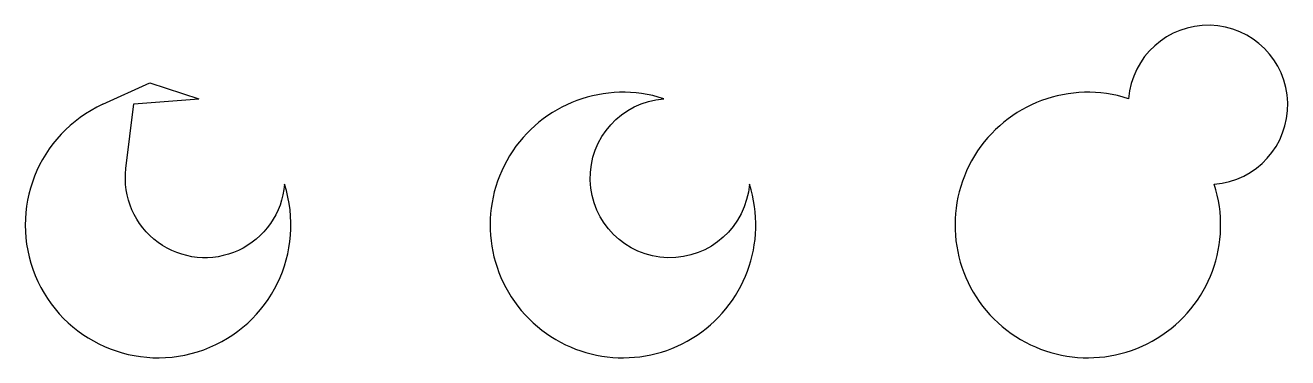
# Model space of a CAD drawing. Header units: millimetres. Extents: x -70 to 120, y 0 to 50.
import ezdxf

# ---------------------------------------------------------------- set-up
doc = ezdxf.new("R2010")
doc.units = ezdxf.units.MM
doc.header["$MEASUREMENT"] = 0
doc.layers.add('Default', color=18, linetype='Continuous', true_color=0x000000)

msp = doc.modelspace()

# ---------------------------------------------------------------- linework, layer by layer
at = {"layer": 'Default'}
for p, q in [((-58.32, 38.19), (-51.26, 41.42)), ((-51.26, 41.42), (-43.86, 39.03)), ((-54.84, 28.51), (-53.66, 38.27)), ((-53.66, 38.27), (-43.86, 39.03))]:
    msp.add_line(p, q, dxfattribs=at)
for centre, radius, start, end in [((108.1, 38.1), 12, 274.4584, 175.5416), ((20, 20), 20, 72.1268, 17.8732), ((90, 20), 20, 72.1268, 17.8732), ((-50, 20), 20, 114.5836, 17.8732)]:
    msp.add_arc(centre, radius, start, end, dxfattribs=at)
at = {"layer": 'Default', "extrusion": (0, 0, -1)}
for centre, end in [((-27.07, 27.07), 85.5416), ((42.93, 27.07), 6.8843)]:
    msp.add_arc(centre, 12, 184.4584, end, dxfattribs=at)

doc.saveas('drawing.dxf')
